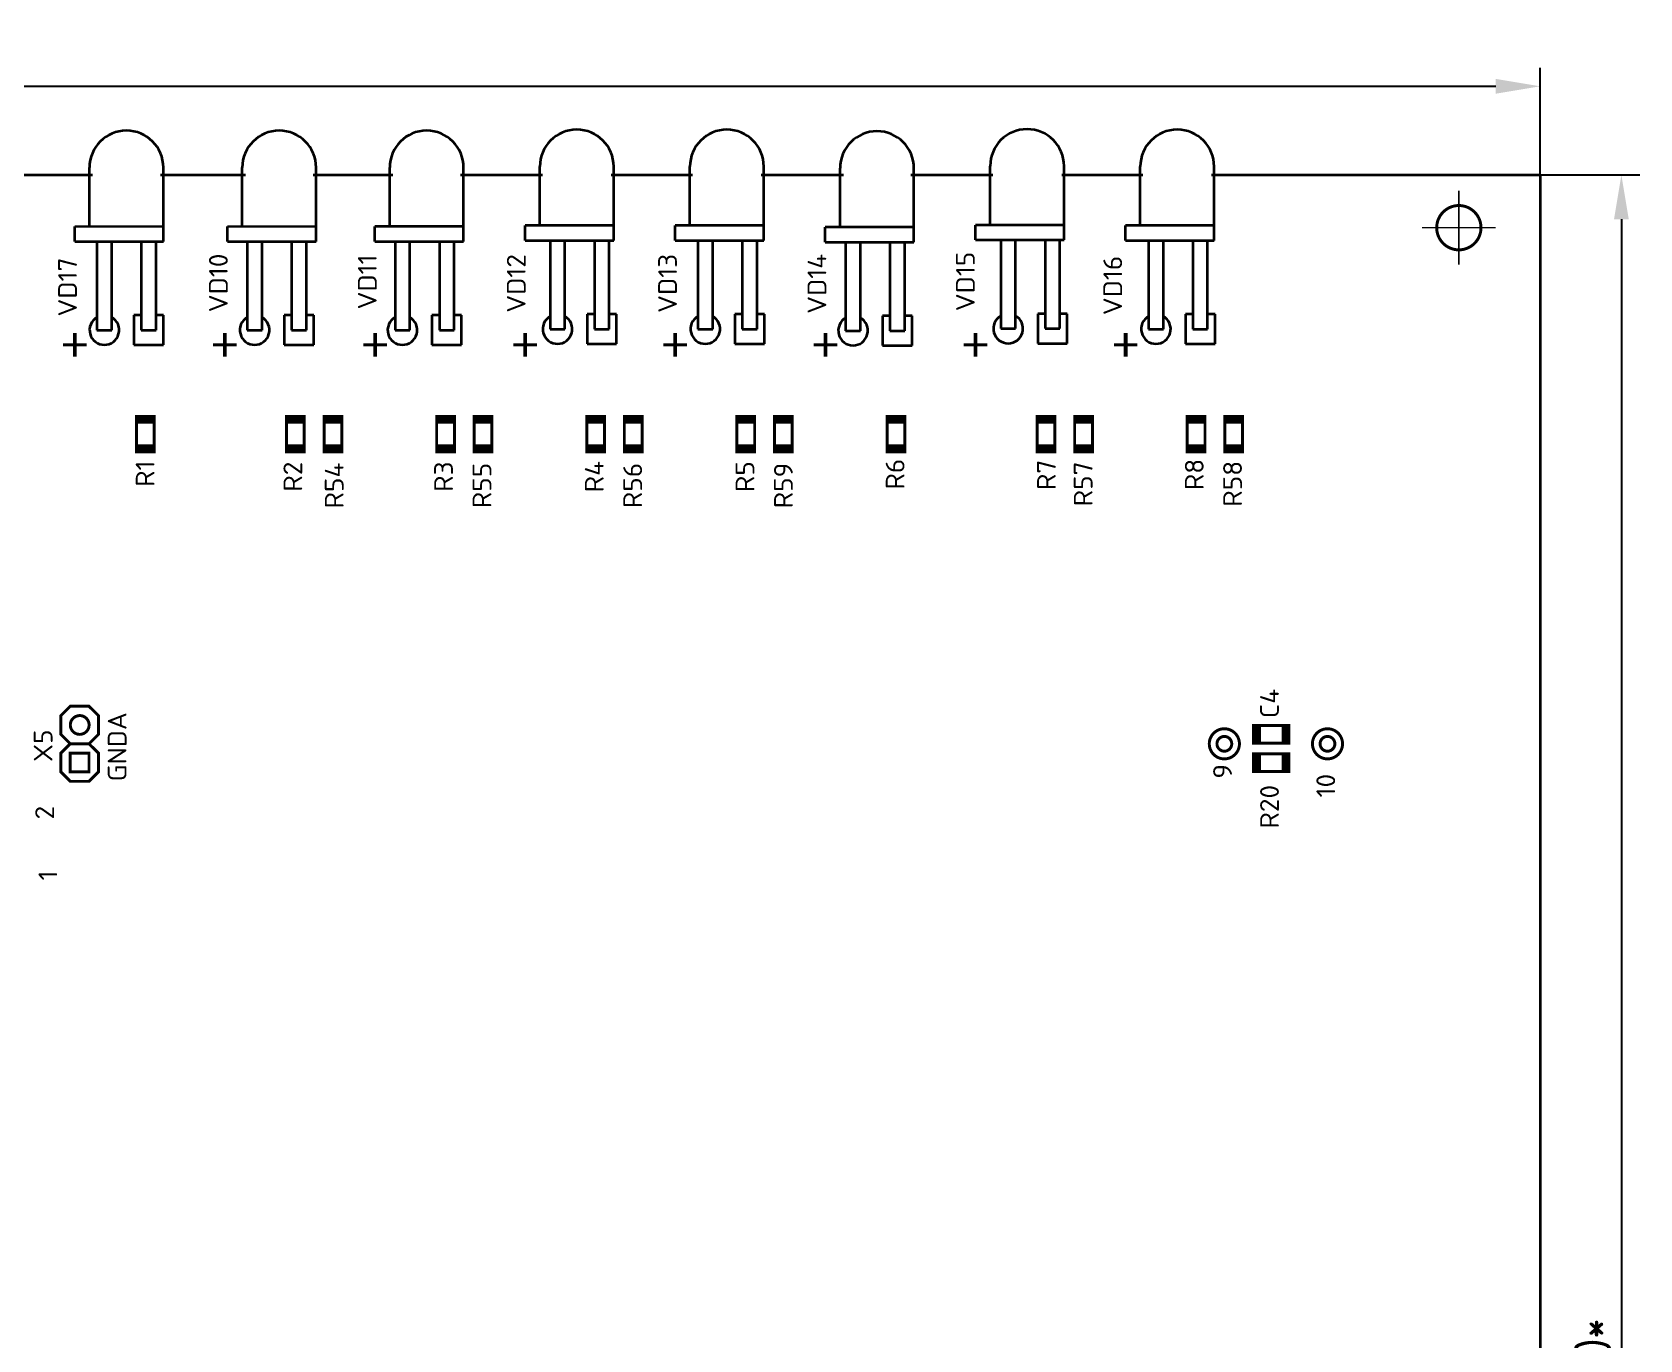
# Model space of a CAD drawing. Header units: millimetres. Extents: x 327 to 592, y -3056 to -2879.
# Drawn here: x 483.4 to 592.2, y -2967.8 to -2879.3 of the extents above; entities that cross this region are included whole.
import ezdxf
from ezdxf.enums import TextEntityAlignment as Align

# ---------------------------------------------------------------- set-up
doc = ezdxf.new("R2010")
doc.units = ezdxf.units.MM
for name, color, linetype, lineweight in [('BOARD', 173, 'Continuous', 35), ('TOP', 7, 'Continuous', 35), ('РАЗМЕРЫ', 7, 'Continuous', 25)]:
    doc.layers.add(name, color=color, linetype=linetype, lineweight=lineweight)
doc.styles.get("Standard").update_dxf_attribs({"font": 'txt.shx'})
doc.styles.add('ГОСТ 2.304', font='CS_Gost2304.shx')
doc.dimstyles.new('ЕСКД', dxfattribs={"dimscale": 0, "dimtxt": 3, "dimasz": 3, "dimexe": 1.25, "dimexo": 0, "dimtad": 1, "dimtoh": 1, "dimdec": 1, "dimrnd": 0.5, "dimtxsty": 'ГОСТ 2.304', "dimcen": 5, "dimadec": 3, "dimazin": 2, "dimtfac": 0.75, "dimtdec": 4, "dimtmove": 1, "dimatfit": 3, "dimfxl": 1, "dimtolj": 1, "dimarcsym": 0})

# ---------------------------------------------------------------- blocks, each defined once
blk = doc.blocks.new('*D27')
at = {"layer": 'Defpoints', "color": 0}
for p in [(585.5, -2883), (352.25, -2889), (585.5, -2889)]:
    blk.add_point(p, dxfattribs=at)
at = {"layer": 'РАЗМЕРЫ', "color": 0, "lineweight": -2}
for p, q in [((352.25, -2889), (352.25, -2881.75)), ((585.5, -2889), (585.5, -2881.75)), ((355.25, -2883), (582.5, -2883))]:
    blk.add_line(p, q, dxfattribs=at)
at = {"layer": 'РАЗМЕРЫ', "color": 0}
for points in [[(355.25, -2882.5), (355.25, -2883.5), (352.25, -2883)], [(582.5, -2883.5), (582.5, -2882.5), (585.5, -2883)]]:
    blk.add_solid(points, dxfattribs=at)
at = {"layer": 'РАЗМЕРЫ', "color": 0, "insert": (468.88, -2880.98), "char_height": 2.5, "attachment_point": 5, "style": 'ГОСТ 2.304'}
blk.add_mtext('\\A1;233*', dxfattribs=at)
blk = doc.blocks.new('*D29')
at = {"layer": 'Defpoints', "color": 0}
for p in [(585.5, -2889), (585.5, -3049), (591, -3049)]:
    blk.add_point(p, dxfattribs=at)
at = {"layer": 'РАЗМЕРЫ', "color": 0, "lineweight": -2}
for p, q in [((585.5, -2889), (592.25, -2889)), ((591, -2892), (591, -3046)), ((585.5, -3049), (592.25, -3049))]:
    blk.add_line(p, q, dxfattribs=at)
at = {"layer": 'РАЗМЕРЫ', "color": 0}
for points in [[(591.5, -2892), (590.5, -2892), (591, -2889)], [(590.5, -3046), (591.5, -3046), (591, -3049)]]:
    blk.add_solid(points, dxfattribs=at)
at = {"layer": 'РАЗМЕРЫ', "color": 0, "insert": (589.05, -2969), "char_height": 2.5, "attachment_point": 5, "rotation": 90, "style": 'ГОСТ 2.304'}
blk.add_mtext('\\A1;160*', dxfattribs=at)

msp = doc.modelspace()

# ---------------------------------------------------------------- linework, layer by layer
at = {"layer": 'BOARD'}
for points in [[(563.27, -2889), (585.5, -2889), (585.5, -3049), (352.25, -3049), (352.25, -2889), (487.53, -2889)], [(492.12, -2889), (497.87, -2889)], [(502.45, -2889), (507.85, -2889)], [(512.44, -2889), (517.98, -2889)], [(522.63, -2889), (528.14, -2889)], [(532.79, -2889), (538.35, -2889)], [(542.9, -2889), (548.45, -2889)], [(553.12, -2889), (558.62, -2889)]]:
    msp.add_lwpolyline(points, dxfattribs=at)
at = {"layer": 'TOP'}
for p, q in [((487.32, -2892.5), (487.32, -2888.5)), ((492.32, -2892.5), (492.32, -2888.5)), ((497.66, -2892.5), (497.66, -2888.5)), ((502.66, -2892.5), (502.66, -2888.5)), ((507.64, -2892.5), (507.64, -2888.5)), ((512.64, -2892.5), (512.64, -2888.5)), ((517.8, -2892.43), (517.8, -2888.43)), ((522.8, -2892.43), (522.8, -2888.43)), ((527.96, -2892.43), (527.96, -2888.43)), ((532.96, -2892.43), (532.96, -2888.43)), ((538.12, -2892.54), (538.12, -2888.54)), ((543.12, -2892.54), (543.12, -2888.54)), ((548.28, -2892.4), (548.28, -2888.4)), ((553.28, -2892.4), (553.28, -2888.4)), ((558.44, -2892.43), (558.44, -2888.43)), ((563.44, -2892.43), (563.44, -2888.43)), ((486.32, -2893.5), (486.32, -2892.5)), ((492.32, -2892.5), (486.32, -2892.51)), ((492.32, -2893.51), (492.32, -2892.51)), ((496.66, -2893.5), (496.66, -2892.5)), ((502.66, -2892.5), (496.66, -2892.51)), ((502.66, -2893.51), (502.66, -2892.51)), ((512.64, -2892.49), (506.64, -2892.5)), ((506.64, -2893.5), (506.64, -2892.5)), ((512.64, -2893.5), (512.64, -2892.5)), ((522.8, -2892.41), (516.8, -2892.43)), ((516.8, -2893.43), (516.8, -2892.43)), ((522.8, -2893.43), (522.8, -2892.43)), ((532.96, -2892.41), (526.96, -2892.43)), ((526.96, -2893.43), (526.96, -2892.43)), ((532.96, -2893.43), (532.96, -2892.43)), ((543.12, -2892.53), (537.12, -2892.54)), ((537.12, -2893.54), (537.12, -2892.54)), ((543.12, -2893.54), (543.12, -2892.54)), ((553.28, -2892.39), (547.28, -2892.4)), ((547.28, -2893.4), (547.28, -2892.4)), ((553.28, -2893.4), (553.28, -2892.4)), ((563.44, -2892.41), (557.44, -2892.43)), ((557.44, -2893.43), (557.44, -2892.43)), ((563.44, -2893.43), (563.44, -2892.43)), ((486.32, -2893.5), (492.32, -2893.5)), ((487.83, -2893.5), (487.83, -2899.5)), ((488.83, -2899.5), (488.83, -2893.5)), ((490.83, -2893.5), (490.83, -2899.5)), ((491.83, -2899.5), (491.83, -2893.5)), ((496.66, -2893.5), (502.66, -2893.5)), ((498, -2893.5), (498, -2899.5)), ((499, -2899.5), (499, -2893.5)), ((501, -2893.5), (501, -2899.5)), ((502, -2899.5), (502, -2893.5)), ((506.64, -2893.5), (512.64, -2893.5)), ((508, -2893.5), (508, -2899.5)), ((509, -2899.5), (509, -2893.5)), ((511, -2893.5), (511, -2899.5)), ((512, -2899.5), (512, -2893.5)), ((516.8, -2893.43), (522.8, -2893.43)), ((518.5, -2893.43), (518.5, -2899.43)), ((519.5, -2899.43), (519.5, -2893.43)), ((521.5, -2893.43), (521.5, -2899.43)), ((522.5, -2899.43), (522.5, -2893.43)), ((526.96, -2893.43), (532.96, -2893.43)), ((528.5, -2893.43), (528.5, -2899.43)), ((529.5, -2899.43), (529.5, -2893.43)), ((531.5, -2893.43), (531.5, -2899.43)), ((532.5, -2899.43), (532.5, -2893.43)), ((537.12, -2893.54), (543.12, -2893.54)), ((538.5, -2893.54), (538.5, -2899.54)), ((539.5, -2899.54), (539.5, -2893.54)), ((541.5, -2893.54), (541.5, -2899.54)), ((542.5, -2899.54), (542.5, -2893.54)), ((547.28, -2893.4), (553.28, -2893.4)), ((549, -2893.4), (549, -2899.4)), ((550, -2899.4), (550, -2893.4)), ((552, -2893.4), (552, -2899.4)), ((553, -2899.4), (553, -2893.4)), ((557.44, -2893.43), (563.44, -2893.43)), ((559, -2893.43), (559, -2899.43)), ((560, -2899.43), (560, -2893.43)), ((562, -2893.43), (562, -2899.43)), ((563, -2899.43), (563, -2893.43)), ((490.83, -2898.5), (490.33, -2898.5)), ((490.33, -2898.5), (490.33, -2900.5)), ((492.33, -2898.5), (491.83, -2898.5)), ((492.33, -2900.5), (492.33, -2898.5)), ((501, -2898.5), (500.5, -2898.5)), ((500.5, -2898.5), (500.5, -2900.5)), ((502.5, -2898.5), (502, -2898.5)), ((502.5, -2900.5), (502.5, -2898.5)), ((511, -2898.5), (510.5, -2898.5)), ((510.5, -2898.5), (510.5, -2900.5)), ((512.5, -2898.5), (512, -2898.5)), ((512.5, -2900.5), (512.5, -2898.5)), ((521.5, -2898.43), (521, -2898.43)), ((521, -2898.43), (521, -2900.43)), ((523, -2898.43), (522.5, -2898.43)), ((523, -2900.43), (523, -2898.43)), ((531.5, -2898.43), (531, -2898.43)), ((531, -2898.43), (531, -2900.43)), ((533, -2898.43), (532.5, -2898.43)), ((533, -2900.43), (533, -2898.43)), ((541.5, -2898.54), (541, -2898.54)), ((541, -2898.54), (541, -2900.54)), ((543, -2898.54), (542.5, -2898.54)), ((543, -2900.54), (543, -2898.54)), ((552, -2898.4), (551.5, -2898.4)), ((551.5, -2898.4), (551.5, -2900.4)), ((553.5, -2898.4), (553, -2898.4)), ((553.5, -2900.4), (553.5, -2898.4)), ((562, -2898.43), (561.5, -2898.43)), ((561.5, -2898.43), (561.5, -2900.43)), ((563.5, -2898.43), (563, -2898.43)), ((563.5, -2900.43), (563.5, -2898.43)), ((487.83, -2899.5), (488.83, -2899.5)), ((490.83, -2899.5), (491.83, -2899.5)), ((498, -2899.5), (499, -2899.5)), ((501, -2899.5), (502, -2899.5)), ((508, -2899.5), (509, -2899.5)), ((511, -2899.5), (512, -2899.5)), ((518.5, -2899.43), (519.5, -2899.43)), ((521.5, -2899.43), (522.5, -2899.43)), ((528.5, -2899.43), (529.5, -2899.43)), ((531.5, -2899.43), (532.5, -2899.43)), ((538.5, -2899.54), (539.5, -2899.54)), ((541.5, -2899.54), (542.5, -2899.54)), ((549, -2899.4), (550, -2899.4)), ((552, -2899.4), (553, -2899.4)), ((559, -2899.43), (560, -2899.43)), ((562, -2899.43), (563, -2899.43)), ((490.33, -2900.5), (492.33, -2900.5)), ((500.5, -2900.5), (502.5, -2900.5)), ((510.5, -2900.5), (512.5, -2900.5)), ((521, -2900.43), (523, -2900.43)), ((531, -2900.43), (533, -2900.43)), ((541, -2900.54), (543, -2900.54)), ((551.5, -2900.4), (553.5, -2900.4)), ((561.5, -2900.43), (563.5, -2900.43))]:
    msp.add_line(p, q, dxfattribs=at)
at = {"layer": 'TOP', "const_width": 0.2}
for points in [[(580, -2891.07, 1), (580, -2894.07, 1), (580, -2891.07)], [(486.66, -2925.59, 1), (486.66, -2926.86, 1), (486.66, -2925.59)], [(564.13, -2926.48, 1), (564.13, -2928.52, 1), (564.13, -2926.48)], [(564.13, -2927, 1), (564.13, -2928, 1), (564.13, -2927)], [(571.11, -2926.48, 1), (571.11, -2928.52, 1), (571.11, -2926.48)], [(571.11, -2927, 1), (571.11, -2928, 1), (571.11, -2927)]]:
    msp.add_lwpolyline(points, format="xyb", dxfattribs=at)
at = {"layer": 'TOP'}
for points, const_width in [([(580, -2895.07), (580, -2890.07)], 0.1), ([(577.5, -2892.57), (582.5, -2892.57)], 0.1), ([(486.33, -2901.3), (486.33, -2899.7)], 0.25), ([(496.49, -2901.3), (496.49, -2899.7)], 0.25), ([(506.65, -2901.3), (506.65, -2899.7)], 0.25), ([(516.81, -2901.3), (516.81, -2899.7)], 0.25), ([(526.97, -2901.3), (526.97, -2899.7)], 0.25), ([(537.13, -2901.3), (537.13, -2899.7)], 0.25), ([(547.29, -2901.3), (547.29, -2899.7)], 0.25), ([(557.45, -2901.3), (557.45, -2899.7)], 0.25), ([(487.13, -2900.5), (485.53, -2900.5)], 0.2), ([(497.29, -2900.5), (495.69, -2900.5)], 0.2), ([(507.45, -2900.5), (505.85, -2900.5)], 0.2), ([(517.61, -2900.5), (516.01, -2900.5)], 0.2), ([(527.77, -2900.5), (526.17, -2900.5)], 0.2), ([(537.93, -2900.5), (536.33, -2900.5)], 0.2), ([(548.09, -2900.5), (546.49, -2900.5)], 0.2), ([(558.25, -2900.5), (556.65, -2900.5)], 0.2), ([(491.7, -2905.34), (490.5, -2905.34), (490.5, -2907.74), (491.7, -2907.74), (491.7, -2905.34)], 0.2), ([(490.5, -2905.54), (491.7, -2905.54)], 0.2), ([(490.5, -2905.74), (491.7, -2905.74)], 0.2), ([(501.86, -2905.34), (500.66, -2905.34), (500.66, -2907.74), (501.86, -2907.74), (501.86, -2905.34)], 0.2), ([(500.66, -2905.54), (501.86, -2905.54)], 0.2), ([(500.66, -2905.74), (501.86, -2905.74)], 0.2), ([(504.4, -2905.34), (503.2, -2905.34), (503.2, -2907.74), (504.4, -2907.74), (504.4, -2905.34)], 0.2), ([(503.2, -2905.54), (504.4, -2905.54)], 0.2), ([(503.2, -2905.74), (504.4, -2905.74)], 0.2), ([(512.02, -2905.34), (510.82, -2905.34), (510.82, -2907.74), (512.02, -2907.74), (512.02, -2905.34)], 0.2), ([(510.82, -2905.54), (512.02, -2905.54)], 0.2), ([(510.82, -2905.74), (512.02, -2905.74)], 0.2), ([(514.56, -2905.34), (513.36, -2905.34), (513.36, -2907.74), (514.56, -2907.74), (514.56, -2905.34)], 0.2), ([(513.36, -2905.54), (514.56, -2905.54)], 0.2), ([(513.36, -2905.74), (514.56, -2905.74)], 0.2), ([(522.18, -2905.34), (520.98, -2905.34), (520.98, -2907.74), (522.18, -2907.74), (522.18, -2905.34)], 0.2), ([(520.98, -2905.54), (522.18, -2905.54)], 0.2), ([(520.98, -2905.74), (522.18, -2905.74)], 0.2), ([(524.72, -2905.34), (523.52, -2905.34), (523.52, -2907.74), (524.72, -2907.74), (524.72, -2905.34)], 0.2), ([(523.52, -2905.54), (524.72, -2905.54)], 0.2), ([(523.52, -2905.74), (524.72, -2905.74)], 0.2), ([(532.34, -2905.34), (531.14, -2905.34), (531.14, -2907.74), (532.34, -2907.74), (532.34, -2905.34)], 0.2), ([(531.14, -2905.54), (532.34, -2905.54)], 0.2), ([(531.14, -2905.74), (532.34, -2905.74)], 0.2), ([(534.88, -2905.34), (533.68, -2905.34), (533.68, -2907.74), (534.88, -2907.74), (534.88, -2905.34)], 0.2), ([(533.68, -2905.54), (534.88, -2905.54)], 0.2), ([(533.68, -2905.74), (534.88, -2905.74)], 0.2), ([(542.5, -2905.34), (541.3, -2905.34), (541.3, -2907.74), (542.5, -2907.74), (542.5, -2905.34)], 0.2), ([(541.3, -2905.54), (542.5, -2905.54)], 0.2), ([(541.3, -2905.74), (542.5, -2905.74)], 0.2), ([(552.66, -2905.34), (551.46, -2905.34), (551.46, -2907.74), (552.66, -2907.74), (552.66, -2905.34)], 0.2), ([(551.46, -2905.54), (552.66, -2905.54)], 0.2), ([(551.46, -2905.74), (552.66, -2905.74)], 0.2), ([(555.2, -2905.34), (554, -2905.34), (554, -2907.74), (555.2, -2907.74), (555.2, -2905.34)], 0.2), ([(554, -2905.54), (555.2, -2905.54)], 0.2), ([(554, -2905.74), (555.2, -2905.74)], 0.2), ([(562.82, -2905.34), (561.62, -2905.34), (561.62, -2907.74), (562.82, -2907.74), (562.82, -2905.34)], 0.2), ([(561.62, -2905.54), (562.82, -2905.54)], 0.2), ([(561.62, -2905.74), (562.82, -2905.74)], 0.2), ([(565.36, -2905.34), (564.16, -2905.34), (564.16, -2907.74), (565.36, -2907.74), (565.36, -2905.34)], 0.2), ([(564.16, -2905.54), (565.36, -2905.54)], 0.2), ([(564.16, -2905.74), (565.36, -2905.74)], 0.2), ([(490.5, -2907.34), (491.7, -2907.34)], 0.2), ([(500.66, -2907.34), (501.86, -2907.34)], 0.2), ([(503.2, -2907.34), (504.4, -2907.34)], 0.2), ([(510.82, -2907.34), (512.02, -2907.34)], 0.2), ([(513.36, -2907.34), (514.56, -2907.34)], 0.2), ([(520.98, -2907.34), (522.18, -2907.34)], 0.2), ([(523.52, -2907.34), (524.72, -2907.34)], 0.2), ([(531.14, -2907.34), (532.34, -2907.34)], 0.2), ([(533.68, -2907.34), (534.88, -2907.34)], 0.2), ([(541.3, -2907.34), (542.5, -2907.34)], 0.2), ([(551.46, -2907.34), (552.66, -2907.34)], 0.2), ([(554, -2907.34), (555.2, -2907.34)], 0.2), ([(561.62, -2907.34), (562.82, -2907.34)], 0.2), ([(564.16, -2907.34), (565.36, -2907.34)], 0.2), ([(490.5, -2907.54), (491.7, -2907.54)], 0.2), ([(500.66, -2907.54), (501.86, -2907.54)], 0.2), ([(503.2, -2907.54), (504.4, -2907.54)], 0.2), ([(510.82, -2907.54), (512.02, -2907.54)], 0.2), ([(513.36, -2907.54), (514.56, -2907.54)], 0.2), ([(520.98, -2907.54), (522.18, -2907.54)], 0.2), ([(523.52, -2907.54), (524.72, -2907.54)], 0.2), ([(531.14, -2907.54), (532.34, -2907.54)], 0.2), ([(533.68, -2907.54), (534.88, -2907.54)], 0.2), ([(541.3, -2907.54), (542.5, -2907.54)], 0.2), ([(551.46, -2907.54), (552.66, -2907.54)], 0.2), ([(554, -2907.54), (555.2, -2907.54)], 0.2), ([(561.62, -2907.54), (562.82, -2907.54)], 0.2), ([(564.16, -2907.54), (565.36, -2907.54)], 0.2), ([(487.93, -2928.13), (487.29, -2927.5), (487.93, -2926.86), (487.93, -2925.59), (487.29, -2924.96), (486.02, -2924.96), (485.39, -2925.59), (485.39, -2926.86), (486.02, -2927.5), (485.39, -2928.13), (485.39, -2929.4), (486.02, -2930.04), (487.29, -2930.04), (487.93, -2929.4), (487.93, -2928.13)], 0.2), ([(566.1, -2927.46), (566.1, -2926.26), (568.5, -2926.26), (568.5, -2927.46), (566.1, -2927.46)], 0.2), ([(566.3, -2926.26), (566.3, -2927.46)], 0.2), ([(566.5, -2927.46), (566.5, -2926.26)], 0.2), ([(568.1, -2926.26), (568.1, -2927.46)], 0.2), ([(568.3, -2926.26), (568.3, -2927.46)], 0.2), ([(486.02, -2927.5), (487.29, -2927.5)], 0.2), ([(486.02, -2929.4), (486.02, -2928.13), (487.29, -2928.13), (487.29, -2929.4), (486.02, -2929.4)], 0.2), ([(568.5, -2929.37), (568.5, -2928.17), (566.1, -2928.17), (566.1, -2929.37), (568.5, -2929.37)], 0.2), ([(566.3, -2928.17), (566.3, -2929.37)], 0.2), ([(566.5, -2928.17), (566.5, -2929.37)], 0.2), ([(568.1, -2928.17), (568.1, -2929.37)], 0.2), ([(568.3, -2928.17), (568.3, -2929.37)], 0.2)]:
    msp.add_lwpolyline(points, dxfattribs=dict(at, const_width=const_width))
for centre, radius, start, end in [((489.82, -2888.5), 2.5, 0, 180), ((500.16, -2888.5), 2.5, 0, 180), ((510.14, -2888.5), 2.5, 0, 180), ((520.3, -2888.43), 2.5, 0, 180), ((530.46, -2888.43), 2.5, 0, 180), ((540.62, -2888.54), 2.5, 0, 180), ((550.78, -2888.4), 2.5, 0, 180), ((560.94, -2888.43), 2.5, 0, 180), ((488.33, -2899.5), 1, 120, 60), ((498.5, -2899.5), 1, 120, 60), ((508.5, -2899.5), 1, 120, 60), ((519, -2899.43), 1, 120, 60), ((529, -2899.43), 1, 120, 60), ((549.5, -2899.4), 1, 120, 60), ((559.5, -2899.43), 1, 120, 60), ((539, -2899.54), 1, 120, 60)]:
    msp.add_arc(centre, radius, start, end, dxfattribs=at)

# ---------------------------------------------------------------- texts
at = {"layer": 'TOP', "width": 1.019685}
for s, p in [('VD17', (486.47, -2896.59)), ('VD10', (496.68, -2896.31)), ('VD11', (506.76, -2896.24)), ('VD12', (516.84, -2896.34)), ('VD13', (527.08, -2896.34)), ('VD14', (537.19, -2896.37)), ('VD15', (547.24, -2896.21)), ('VD16', (557.21, -2896.48)), ('R4', (522.12, -2909.42)), ('R6', (542.48, -2909.25)), ('R7', (552.72, -2909.3)), ('R8', (562.73, -2909.27)), ('R1', (491.72, -2909.22)), ('R2', (501.72, -2909.42)), ('R54', (504.52, -2910.02)), ('R3', (511.92, -2909.42)), ('R55', (514.52, -2910.02)), ('R56', (524.72, -2910.02)), ('R5', (532.32, -2909.42)), ('R59', (534.92, -2910.02)), ('R57', (555.21, -2909.91)), ('R58', (565.32, -2909.9)), ('C4', (567.82, -2924.77)), ('X5', (484.82, -2927.63)), ('R20', (567.82, -2931.76))]:
    msp.add_text(s, height=1.27, rotation=90, dxfattribs=at).set_placement(p, align=Align.CENTER)
for s, p in [('GNDA', (489.83, -2930.04)), ('9', (564.64, -2929.86)), ('10', (571.63, -2931.13)), ('2', (484.92, -2932.62)), ('1', (485.14, -2936.75))]:
    msp.add_text(s, height=1.27, rotation=90, dxfattribs=at).set_placement(p)

# ---------------------------------------------------------------- dimensions: what is measured, and where the dimension line sits
at = {"layer": 'РАЗМЕРЫ'}
dim = msp.add_linear_dim(base=(585.50271665, -2883), p1=(352.25271665, -2889), p2=(585.50271665, -2889), text='<>*', dimstyle='ЕСКД', override={"dimscale": 1, "dimtxt": 2.5, "dimasz": 3, "dimlfac": 1, "dimtxsty": 'ГОСТ 2.304', "dimsah": 1, "dimtolj": 1}, dxfattribs=at)
dim.commit()
dim.dimension.update_dxf_attribs({"geometry": '*D27', "text_midpoint": (468.87771665, -2880.97639752)})
dim = msp.add_linear_dim(base=(591, -3049), p1=(585.5, -2889), p2=(585.5, -3049), angle=90, text='<>*', dimstyle='ЕСКД', override={"dimscale": 1, "dimtxt": 2.5, "dimasz": 3, "dimlfac": 1, "dimtxsty": 'ГОСТ 2.304', "dimsah": 1, "dimtolj": 1}, dxfattribs=at)
dim.commit()
dim.dimension.update_dxf_attribs({"geometry": '*D29', "text_midpoint": (589.05, -2969)})

doc.saveas('drawing.dxf')
